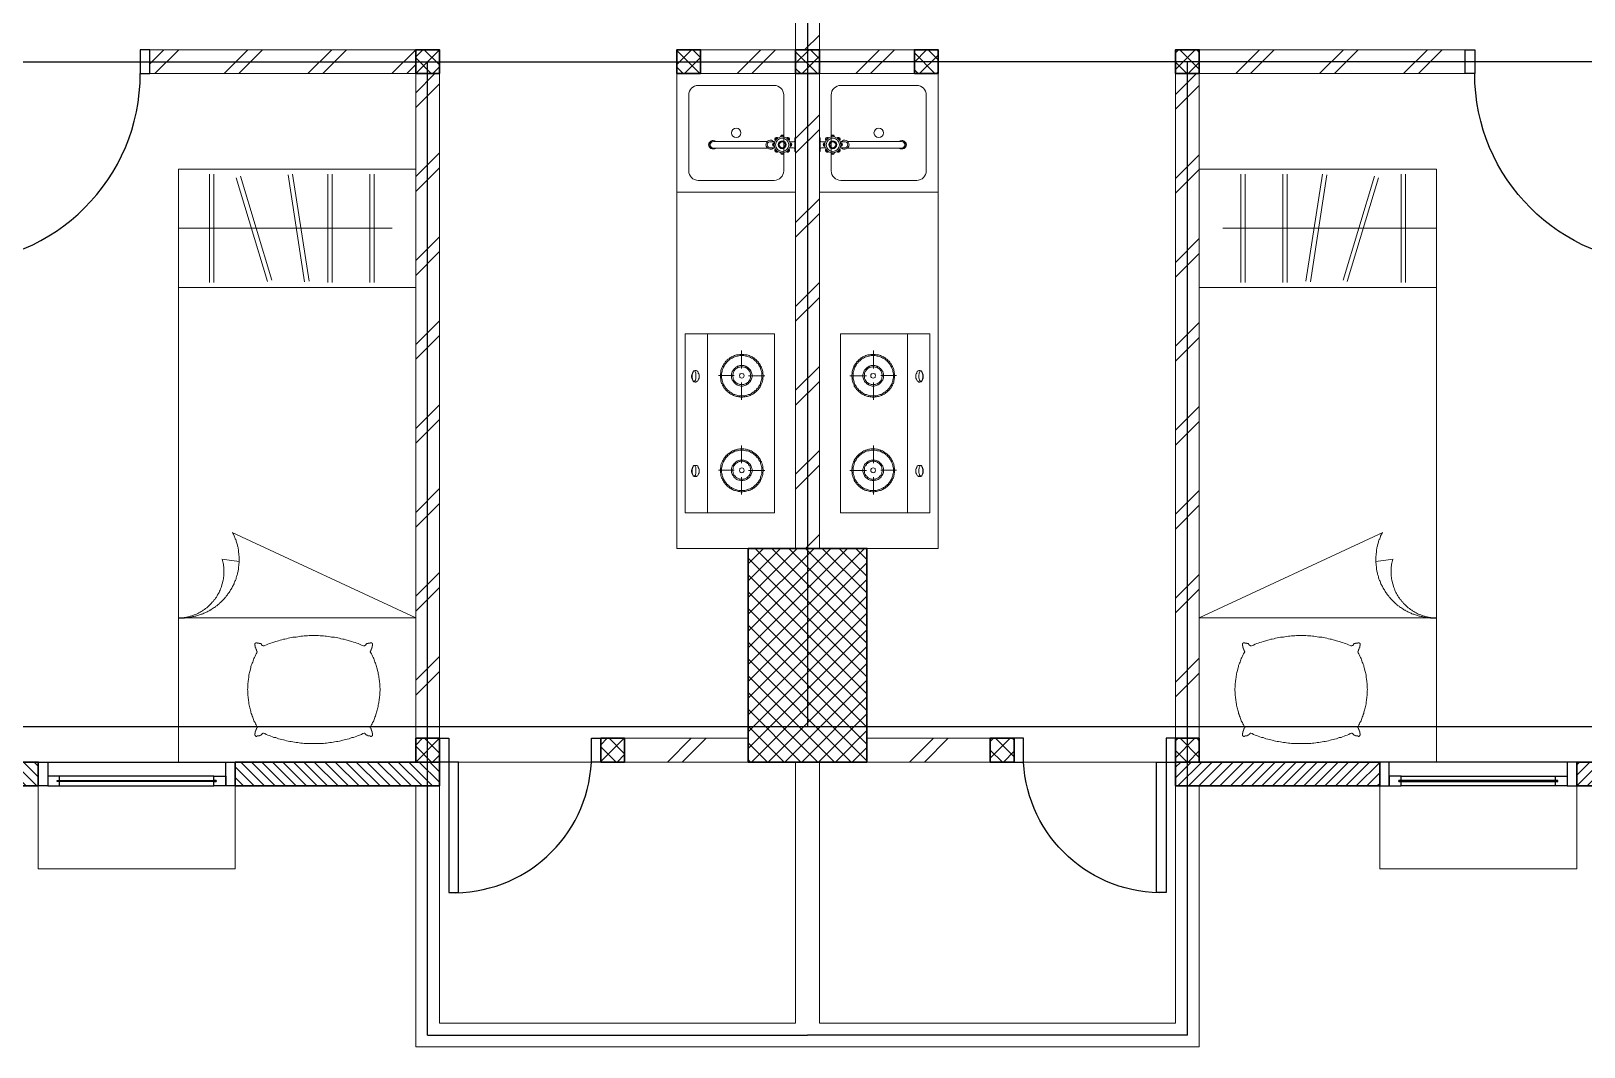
# Model space of a CAD drawing. Header units: millimetres. Extents: x -324 to 75, y -297 to 70.
# Drawn here: x -38.78 to -32.24, y 39.43 to 43.7 of the extents above; entities that cross this region are included whole.
import ezdxf

# ---------------------------------------------------------------- set-up
doc = ezdxf.new("R2010")
doc.units = ezdxf.units.MM
doc.layers.get('defpoints').update_dxf_attribs({"color": 1})
for name, color, linetype, lineweight in [('ars', 11, 'Continuous', 0), ('KOL', 1, 'Continuous', 30), ('KOLOM', 4, 'Continuous', 9), ('lan', 7, 'Continuous', 15), ('SANITAIR', 15, 'Continuous', 9), ('tem', 5, 'Continuous', 20)]:
    doc.layers.add(name, color=color, linetype=linetype, lineweight=lineweight)
doc.layers.add('as', color=1, linetype='Continuous', plot=False)
doc.layers.add('Kusen', color=30, linetype='Continuous')
pattern_1 = [(225, (-499.568732, 382.94913), (0.0220970869, -0.0220970869), [])]

# ---------------------------------------------------------------- blocks, each defined once
blk = doc.blocks.new('T. J2')
at = {"layer": 'Kusen'}
for p, q in [((-0.3692, 0.1), (0.2808, 0.1)), ((-0.4192, 0), (0.3308, 0)), ((0.2808, 0.06), (-0.3692, 0.06))]:
    blk.add_line(p, q, dxfattribs=at)
for points in [[(-0.4592, 0), (-0.4192, 0), (-0.4192, 0.1), (-0.4592, 0.1)], [(0.3308, 0), (0.3708, 0), (0.3708, 0.1), (0.3308, 0.1)]]:
    blk.add_lwpolyline(points, close=True, dxfattribs=at)
for points in [[(-0.3692, 0.0775), (-0.3692, 0.06), (-0.4192, 0.06), (-0.4192, 0.1), (-0.3692, 0.1), (-0.3692, 0.0825), (-0.3792, 0.0825), (-0.3792, 0.0775), (-0.3692, 0.0775)], [(0.2808, 0.0775), (0.2808, 0.06), (0.3308, 0.06), (0.3308, 0.1), (0.2808, 0.1), (0.2808, 0.0825), (0.2908, 0.0825), (0.2908, 0.0775), (0.2808, 0.0775)]]:
    blk.add_lwpolyline(points, dxfattribs=at)
at = {"layer": 'Kusen', "color": 141}
blk.add_lwpolyline([(-0.3792, 0.0775), (0.2908, 0.0775), (0.2908, 0.0825), (-0.3792, 0.0825)], close=True, dxfattribs=at)
blk = doc.blocks.new('K 10.10')
at = {"layer": 'ars'}
h = blk.add_hatch(dxfattribs=at)
h.set_pattern_fill('_USER', color=256, scale=0.05, angle=45, double=1, pattern_type=0)
h.set_pattern_definition([(45, (0, 0), (-0.035355339, 0.035355339), []), (135, (0, 0), (-0.035355339, -0.035355339), [])])
h.paths.add_polyline_path([(1560.5383, 1380.4069), (1560.6383, 1380.4069), (1560.6383, 1380.5069), (1560.5383, 1380.5069)])
at = {"layer": 'KOL'}
blk.add_lwpolyline([(1560.5383, 1380.4069), (1560.6383, 1380.4069), (1560.6383, 1380.5069), (1560.5383, 1380.5069)], close=True, dxfattribs=at)
blk = doc.blocks.new('P.60')
at = {"layer": 'Kusen'}
for points in [[(1472.8348, 997.5354), (1472.8748, 997.5354), (1472.8748, 997.4354), (1472.8348, 997.4354)], [(1473.4748, 997.5354), (1473.5148, 997.5354), (1473.5148, 997.4354), (1473.4748, 997.4354)], [(1472.8748, 996.8854), (1472.9148, 996.8854), (1472.9148, 997.4354), (1472.8748, 997.4354)]]:
    blk.add_lwpolyline(points, close=True, dxfattribs=at)
blk.add_arc((1472.8948, 997.4658), 0.5808, 268.02661, 356.99428, dxfattribs=at)
blk = doc.blocks.new('P.80')
at = {"layer": 'Kusen'}
for points in [[(-69.8094, -74.8368), (-69.7694, -74.8368), (-69.7694, -74.0368), (-69.8094, -74.0368)], [(-70.6094, -74.9368), (-70.5694, -74.9368), (-70.5694, -74.8368), (-70.6094, -74.8368)], [(-69.7694, -74.9368), (-69.7294, -74.9368), (-69.7294, -74.8368), (-69.7694, -74.8368)]]:
    blk.add_lwpolyline(points, close=True, dxfattribs=at)
blk.add_arc((-69.7694, -74.8368), 0.8, 90, 180, dxfattribs=at)
blk = doc.blocks.new('KRAN DPR ATAS')
for p, q in [((-0.0289, 0), (0.0289, 0)), ((-0.0289, 0), (-0.0289, -0.0021)), ((0.0289, 0), (0.0289, -0.0021)), ((-0.0275, -0.0035), (0.0275, -0.0035)), ((-0.0127, -0.0092), (-0.0127, -0.0252)), ((0.0127, -0.0092), (0.0127, -0.0252)), ((-0.014, -0.1188), (-0.014, -0.3457)), ((-0.0127, -0.0877), (-0.0127, -0.1101)), ((0.0127, -0.0877), (0.0127, -0.1101)), ((0.014, -0.1188), (0.014, -0.3457))]:
    blk.add_line(p, q)
for radius in [0.0338, 0.0279, 0.0166, 0.0138, 0.0123]:
    blk.add_circle((0, -0.0564), radius)
for centre, radius, start, end in [((-0.0338, -0.0564), 0.00706, 84.00203, 275.99797), ((-0.0315, -0.0564), 0.00706, 103.11888, 256.88112), ((-0.0239, -0.0326), 0.00706, 39.00203, 230.99797), ((-0.0222, -0.0342), 0.00706, 58.11888, 211.88112), ((-0.0275, -0.0021), 0.00141, 180, 270), ((-0.0183, -0.0092), 0.00564, 0, 90), ((-0.0009, -0.0214), 0.00884, 254.902, 254.902), ((0, -0.0227), 0.00706, 354.00203, 185.99797), ((0, -0.025), 0.00706, 13.11888, 166.88112), ((0.0183, -0.0092), 0.00564, 90, 180), ((0.0239, -0.0326), 0.00706, 309.00203, 140.99797), ((0.0222, -0.0342), 0.00706, 328.11888, 121.88112), ((0.0275, -0.0021), 0.00141, 270, 0), ((0.0338, -0.0564), 0.00706, 264.00203, 95.99797), ((0.0315, -0.0564), 0.00706, 283.11888, 76.88112), ((-0.0239, -0.0803), 0.00706, 129.00203, 320.99797), ((-0.0222, -0.0787), 0.00706, 148.11888, 301.88112), ((0, -0.1058), 0.0191, 134.71101, 45.28899), ((0, -0.1058), 0.0134, 198.67172, 270), ((0, -0.0902), 0.00706, 174.00203, 5.99797), ((0, -0.0879), 0.00706, 193.11888, 346.88112), ((0, -0.1058), 0.0134, 270, 341.32828), ((0.0239, -0.0803), 0.00706, 219.00203, 50.99797), ((0.0222, -0.0787), 0.00706, 238.11888, 31.88112), ((0, -0.3457), 0.0178, 141.82775, 38.17225), ((0, -0.3484), 0.0178, 175.66412, 4.33588), ((0, -0.3457), 0.014, 180, 0)]:
    blk.add_arc(centre, radius, start, end)
blk = doc.blocks.new('KOMPOR')
for points in [[(0, 0.3765), (0, -0.3765)], [(0.0944, 0.3765), (0, 0.3765)], [(0.3765, 0.3765), (0.0944, 0.3765)], [(0.0944, 0.3765), (0.0944, -0.3765)], [(0.3765, -0.3765), (0.3765, 0.3765)], [(0.2385, 0.2906), (0.2337, 0.2906), (0.23, 0.2906), (0.2252, 0.2893), (0.2203, 0.2893), (0.2167, 0.2881), (0.2119, 0.2869), (0.2082, 0.2857), (0.2034, 0.2833), (0.1998, 0.2821), (0.1961, 0.2797), (0.1925, 0.2772), (0.1889, 0.276), (0.1852, 0.2724), (0.1816, 0.27), (0.178, 0.2676), (0.1755, 0.2639), (0.1719, 0.2615), (0.1695, 0.2579), (0.1671, 0.2542), (0.1634, 0.2506), (0.1622, 0.247), (0.1598, 0.2433), (0.1574, 0.2397), (0.1562, 0.2361), (0.1538, 0.2312), (0.1525, 0.2276), (0.1513, 0.2228), (0.1501, 0.2191), (0.1501, 0.2143), (0.1489, 0.2094), (0.1489, 0.2058), (0.1489, 0.201), (0.1489, 0.1961), (0.1489, 0.1913), (0.1501, 0.1864), (0.1501, 0.1828), (0.1513, 0.178), (0.1525, 0.1743), (0.1538, 0.1695), (0.1562, 0.1659), (0.1574, 0.161), (0.1598, 0.1574), (0.1622, 0.1538), (0.1634, 0.1501), (0.1671, 0.1465), (0.1695, 0.1429), (0.1719, 0.1404), (0.1755, 0.1368), (0.178, 0.1344), (0.1816, 0.1308), (0.1852, 0.1283), (0.1889, 0.1259), (0.1925, 0.1235), (0.1961, 0.1211), (0.1998, 0.1199), (0.2034, 0.1174), (0.2082, 0.1162), (0.2119, 0.115), (0.2167, 0.1138), (0.2203, 0.1126), (0.2252, 0.1114), (0.23, 0.1114), (0.2337, 0.1102), (0.2385, 0.1102), (0.2433, 0.1102), (0.2482, 0.1114), (0.253, 0.1114), (0.2567, 0.1126), (0.2615, 0.1138), (0.2651, 0.115), (0.27, 0.1162), (0.2736, 0.1174), (0.2785, 0.1199), (0.2821, 0.1211), (0.2857, 0.1235), (0.2893, 0.1259), (0.293, 0.1283), (0.2966, 0.1308), (0.299, 0.1344), (0.3027, 0.1368), (0.3051, 0.1404), (0.3087, 0.1429), (0.3111, 0.1465), (0.3136, 0.1501), (0.316, 0.1538), (0.3184, 0.1574), (0.3196, 0.161), (0.322, 0.1659), (0.3232, 0.1695), (0.3245, 0.1743), (0.3257, 0.178), (0.3269, 0.1828), (0.3281, 0.1864), (0.3281, 0.1913), (0.3293, 0.1961), (0.3293, 0.201), (0.3293, 0.2058), (0.3281, 0.2094), (0.3281, 0.2143), (0.3269, 0.2191), (0.3257, 0.2228), (0.3245, 0.2276), (0.3232, 0.2312), (0.322, 0.2361), (0.3196, 0.2397), (0.3184, 0.2433), (0.316, 0.247), (0.3136, 0.2506), (0.3111, 0.2542), (0.3087, 0.2579), (0.3051, 0.2615), (0.3027, 0.2639), (0.299, 0.2676), (0.2966, 0.27), (0.293, 0.2724), (0.2893, 0.276), (0.2857, 0.2772), (0.2821, 0.2797), (0.2785, 0.2821), (0.2736, 0.2833), (0.27, 0.2857), (0.2651, 0.2869), (0.2615, 0.2881), (0.2567, 0.2893), (0.253, 0.2893), (0.2482, 0.2906), (0.2433, 0.2906), (0.2385, 0.2906)], [(0.2385, 0.2857), (0.2349, 0.2857), (0.23, 0.2857), (0.2264, 0.2845), (0.2215, 0.2833), (0.2179, 0.2833), (0.2131, 0.2821), (0.2094, 0.2809), (0.2058, 0.2785), (0.2022, 0.2772), (0.1985, 0.2748), (0.1949, 0.2736), (0.1913, 0.2712), (0.1877, 0.2688), (0.1852, 0.2663), (0.1816, 0.2639), (0.1792, 0.2603), (0.1755, 0.2579), (0.1731, 0.2542), (0.1707, 0.2518), (0.1683, 0.2482), (0.1659, 0.2446), (0.1646, 0.2409), (0.1622, 0.2373), (0.161, 0.2337), (0.1586, 0.23), (0.1574, 0.2264), (0.1562, 0.2215), (0.1562, 0.2179), (0.155, 0.2131), (0.1538, 0.2094), (0.1538, 0.2046), (0.1538, 0.201), (0.1538, 0.1961), (0.1538, 0.1925), (0.155, 0.1877), (0.1562, 0.184), (0.1562, 0.1792), (0.1574, 0.1755), (0.1586, 0.1719), (0.161, 0.1671), (0.1622, 0.1634), (0.1646, 0.1598), (0.1659, 0.1562), (0.1683, 0.1525), (0.1707, 0.1501), (0.1731, 0.1465), (0.1755, 0.1441), (0.1792, 0.1404), (0.1816, 0.138), (0.1852, 0.1356), (0.1877, 0.132), (0.1913, 0.1308), (0.1949, 0.1283), (0.1985, 0.1259), (0.2022, 0.1235), (0.2058, 0.1223), (0.2094, 0.1211), (0.2131, 0.1199), (0.2179, 0.1186), (0.2215, 0.1174), (0.2264, 0.1162), (0.23, 0.1162), (0.2349, 0.1162), (0.2385, 0.1162), (0.2433, 0.1162), (0.247, 0.1162), (0.2518, 0.1162), (0.2554, 0.1174), (0.2603, 0.1186), (0.2639, 0.1199), (0.2676, 0.1211), (0.2724, 0.1223), (0.276, 0.1235), (0.2797, 0.1259), (0.2833, 0.1283), (0.2869, 0.1308), (0.2893, 0.132), (0.293, 0.1356), (0.2954, 0.138), (0.299, 0.1404), (0.3015, 0.1441), (0.3039, 0.1465), (0.3075, 0.1501), (0.3087, 0.1525), (0.3111, 0.1562), (0.3136, 0.1598), (0.316, 0.1634), (0.3172, 0.1671), (0.3184, 0.1719), (0.3196, 0.1755), (0.3208, 0.1792), (0.322, 0.184), (0.3232, 0.1877), (0.3232, 0.1925), (0.3232, 0.1961), (0.3232, 0.201), (0.3232, 0.2046), (0.3232, 0.2094), (0.3232, 0.2131), (0.322, 0.2179), (0.3208, 0.2215), (0.3196, 0.2264), (0.3184, 0.23), (0.3172, 0.2337), (0.316, 0.2373), (0.3136, 0.2409), (0.3111, 0.2446), (0.3087, 0.2482), (0.3075, 0.2518), (0.3039, 0.2542), (0.3015, 0.2579), (0.299, 0.2603), (0.2954, 0.2639), (0.293, 0.2663), (0.2893, 0.2688), (0.2869, 0.2712), (0.2833, 0.2736), (0.2797, 0.2748), (0.276, 0.2772), (0.2724, 0.2785), (0.2676, 0.2809), (0.2639, 0.2821), (0.2603, 0.2833), (0.2554, 0.2833), (0.2518, 0.2845), (0.247, 0.2857), (0.2433, 0.2857), (0.2385, 0.2857)], [(0.2373, 0.3063), (0.2373, 0.2312)], [(0.0436, 0.2228), (0.0472, 0.2228), (0.0496, 0.2215), (0.0533, 0.2191), (0.0545, 0.2155), (0.0557, 0.2119), (0.0581, 0.2094), (0.0593, 0.2046), (0.0593, 0.1998), (0.0593, 0.1949), (0.0593, 0.1901), (0.0569, 0.1864), (0.0557, 0.1828), (0.0533, 0.1792), (0.0508, 0.178), (0.0484, 0.1755), (0.046, 0.1743), (0.0424, 0.1743), (0.04, 0.1755), (0.0375, 0.178), (0.0339, 0.1792), (0.0327, 0.1828), (0.0315, 0.1864), (0.0291, 0.1901), (0.0278, 0.1949), (0.0278, 0.1998), (0.0291, 0.2046), (0.0303, 0.2094), (0.0315, 0.2119), (0.0339, 0.2155), (0.0351, 0.2191), (0.0375, 0.2215), (0.0412, 0.2228), (0.0436, 0.2228)], [(0.0375, 0.2215), (0.04, 0.2215), (0.04, 0.2203), (0.0424, 0.2179), (0.0436, 0.2155), (0.0448, 0.2119), (0.0448, 0.2082), (0.046, 0.2034), (0.046, 0.1998), (0.046, 0.1961), (0.046, 0.1913), (0.0448, 0.1877), (0.0436, 0.184), (0.0436, 0.1816), (0.0412, 0.178), (0.04, 0.1768), (0.0387, 0.1755), (0.0375, 0.1755), (0.0351, 0.1768), (0.0339, 0.178), (0.0327, 0.1816), (0.0315, 0.184), (0.0315, 0.1877), (0.0303, 0.1913), (0.0303, 0.1961), (0.0303, 0.1998), (0.0303, 0.2034), (0.0315, 0.2082), (0.0315, 0.2119), (0.0327, 0.2155), (0.0339, 0.2179), (0.0351, 0.2203), (0.0363, 0.2215), (0.0375, 0.2215)], [(0.1404, 0.201), (0.207, 0.201)], [(0.2385, 0.2433), (0.2349, 0.2433), (0.23, 0.2433), (0.2264, 0.2421), (0.2215, 0.2409), (0.2179, 0.2385), (0.2143, 0.2361), (0.2119, 0.2337), (0.2082, 0.2312), (0.2058, 0.2276), (0.2034, 0.2252), (0.201, 0.2215), (0.1985, 0.2179), (0.1973, 0.2131), (0.1961, 0.2094), (0.1961, 0.2046), (0.1961, 0.201), (0.1961, 0.1961), (0.1961, 0.1925), (0.1973, 0.1877), (0.1985, 0.184), (0.201, 0.1804), (0.2034, 0.1768), (0.2058, 0.1731), (0.2082, 0.1707), (0.2119, 0.1671), (0.2143, 0.1646), (0.2179, 0.1622), (0.2215, 0.161), (0.2264, 0.1598), (0.23, 0.1586), (0.2349, 0.1574), (0.2385, 0.1574), (0.2433, 0.1574), (0.247, 0.1586), (0.2518, 0.1598), (0.2554, 0.161), (0.2591, 0.1622), (0.2627, 0.1646), (0.2663, 0.1671), (0.2688, 0.1707), (0.2724, 0.1731), (0.2748, 0.1768), (0.2772, 0.1804), (0.2785, 0.184), (0.2797, 0.1877), (0.2809, 0.1925), (0.2821, 0.1961), (0.2821, 0.201), (0.2821, 0.2046), (0.2809, 0.2094), (0.2797, 0.2131), (0.2785, 0.2179), (0.2772, 0.2215), (0.2748, 0.2252), (0.2724, 0.2276), (0.2688, 0.2312), (0.2663, 0.2337), (0.2627, 0.2361), (0.2591, 0.2385), (0.2554, 0.2409), (0.2518, 0.2421), (0.247, 0.2433), (0.2433, 0.2433), (0.2385, 0.2433)], [(0.2385, 0.2385), (0.2349, 0.2385), (0.2312, 0.2373), (0.2276, 0.2373), (0.224, 0.2361), (0.2203, 0.2337), (0.2179, 0.2324), (0.2143, 0.23), (0.2119, 0.2276), (0.2094, 0.2252), (0.207, 0.2215), (0.2058, 0.2191), (0.2034, 0.2155), (0.2022, 0.2119), (0.2022, 0.2082), (0.201, 0.2046), (0.201, 0.201), (0.201, 0.1973), (0.2022, 0.1925), (0.2022, 0.1889), (0.2034, 0.1864), (0.2058, 0.1828), (0.207, 0.1792), (0.2094, 0.1768), (0.2119, 0.1743), (0.2143, 0.1719), (0.2179, 0.1695), (0.2203, 0.1671), (0.224, 0.1659), (0.2276, 0.1646), (0.2312, 0.1634), (0.2349, 0.1634), (0.2385, 0.1622), (0.2421, 0.1634), (0.247, 0.1634), (0.2506, 0.1646), (0.253, 0.1659), (0.2567, 0.1671), (0.2603, 0.1695), (0.2627, 0.1719), (0.2651, 0.1743), (0.2676, 0.1768), (0.27, 0.1792), (0.2724, 0.1828), (0.2736, 0.1864), (0.2748, 0.1889), (0.276, 0.1925), (0.276, 0.1973), (0.2772, 0.201), (0.276, 0.2046), (0.276, 0.2082), (0.2748, 0.2119), (0.2736, 0.2155), (0.2724, 0.2191), (0.27, 0.2215), (0.2676, 0.2252), (0.2651, 0.2276), (0.2627, 0.23), (0.2603, 0.2324), (0.2567, 0.2337), (0.253, 0.2361), (0.2506, 0.2373), (0.247, 0.2373), (0.2421, 0.2385), (0.2385, 0.2385)], [(0.2385, 0.2107), (0.2349, 0.2094), (0.2312, 0.2082), (0.23, 0.2046), (0.2288, 0.201), (0.23, 0.1961), (0.2312, 0.1937), (0.2349, 0.1913), (0.2385, 0.1901), (0.2433, 0.1913), (0.2458, 0.1937), (0.2482, 0.1961), (0.2494, 0.201), (0.2482, 0.2046), (0.2458, 0.2082), (0.2433, 0.2094), (0.2385, 0.2107)], [(0.3366, 0.1998), (0.2676, 0.1998)], [(0.2373, 0.0993), (0.2373, 0.1719)], [(0.2385, -0.1077), (0.2337, -0.1077), (0.23, -0.1077), (0.2252, -0.109), (0.2203, -0.109), (0.2167, -0.1102), (0.2119, -0.1114), (0.2082, -0.1126), (0.2034, -0.115), (0.1998, -0.1162), (0.1961, -0.1186), (0.1925, -0.1211), (0.1889, -0.1235), (0.1852, -0.1259), (0.1816, -0.1283), (0.178, -0.1308), (0.1755, -0.1344), (0.1719, -0.1368), (0.1695, -0.1404), (0.1671, -0.1441), (0.1634, -0.1477), (0.1622, -0.1513), (0.1598, -0.155), (0.1574, -0.1586), (0.1562, -0.1622), (0.1538, -0.1671), (0.1525, -0.1707), (0.1513, -0.1755), (0.1501, -0.1792), (0.1501, -0.184), (0.1489, -0.1889), (0.1489, -0.1925), (0.1489, -0.1973), (0.1489, -0.2022), (0.1489, -0.207), (0.1501, -0.2119), (0.1501, -0.2155), (0.1513, -0.2203), (0.1525, -0.224), (0.1538, -0.2288), (0.1562, -0.2324), (0.1574, -0.2373), (0.1598, -0.2409), (0.1622, -0.2446), (0.1634, -0.2482), (0.1671, -0.2518), (0.1695, -0.2554), (0.1719, -0.2579), (0.1755, -0.2615), (0.178, -0.2639), (0.1816, -0.2676), (0.1852, -0.27), (0.1889, -0.2724), (0.1925, -0.2748), (0.1961, -0.2772), (0.1998, -0.2785), (0.2034, -0.2809), (0.2082, -0.2821), (0.2119, -0.2833), (0.2167, -0.2845), (0.2203, -0.2857), (0.2252, -0.2869), (0.23, -0.2869), (0.2337, -0.2881), (0.2385, -0.2881), (0.2433, -0.2881), (0.2482, -0.2869), (0.253, -0.2869), (0.2567, -0.2857), (0.2615, -0.2845), (0.2651, -0.2833), (0.27, -0.2821), (0.2736, -0.2809), (0.2785, -0.2785), (0.2821, -0.2772), (0.2857, -0.2748), (0.2893, -0.2724), (0.293, -0.27), (0.2966, -0.2676), (0.299, -0.2639), (0.3027, -0.2615), (0.3051, -0.2579), (0.3087, -0.2554), (0.3111, -0.2518), (0.3136, -0.2482), (0.316, -0.2446), (0.3184, -0.2409), (0.3196, -0.2373), (0.322, -0.2324), (0.3232, -0.2288), (0.3245, -0.224), (0.3257, -0.2203), (0.3269, -0.2155), (0.3281, -0.2119), (0.3281, -0.207), (0.3293, -0.2022), (0.3293, -0.1973), (0.3293, -0.1925), (0.3281, -0.1889), (0.3281, -0.184), (0.3269, -0.1792), (0.3257, -0.1755), (0.3245, -0.1707), (0.3232, -0.1671), (0.322, -0.1622), (0.3196, -0.1586), (0.3184, -0.155), (0.316, -0.1513), (0.3136, -0.1477), (0.3111, -0.1441), (0.3087, -0.1404), (0.3051, -0.1368), (0.3027, -0.1344), (0.299, -0.1308), (0.2966, -0.1283), (0.293, -0.1259), (0.2893, -0.1235), (0.2857, -0.1211), (0.2821, -0.1186), (0.2785, -0.1162), (0.2736, -0.115), (0.27, -0.1126), (0.2651, -0.1114), (0.2615, -0.1102), (0.2567, -0.109), (0.253, -0.109), (0.2482, -0.1077), (0.2433, -0.1077), (0.2385, -0.1077)], [(0.2385, -0.1126), (0.2349, -0.1126), (0.23, -0.1126), (0.2264, -0.1138), (0.2215, -0.115), (0.2179, -0.115), (0.2131, -0.1162), (0.2094, -0.1174), (0.2058, -0.1199), (0.2022, -0.1211), (0.1985, -0.1235), (0.1949, -0.1247), (0.1913, -0.1271), (0.1877, -0.1295), (0.1852, -0.132), (0.1816, -0.1344), (0.1792, -0.138), (0.1755, -0.1404), (0.1731, -0.1441), (0.1707, -0.1465), (0.1683, -0.1501), (0.1659, -0.1538), (0.1646, -0.1574), (0.1622, -0.161), (0.161, -0.1646), (0.1586, -0.1683), (0.1574, -0.1719), (0.1562, -0.1768), (0.1562, -0.1804), (0.155, -0.1852), (0.1538, -0.1889), (0.1538, -0.1937), (0.1538, -0.1973), (0.1538, -0.2022), (0.1538, -0.2058), (0.155, -0.2107), (0.1562, -0.2143), (0.1562, -0.2191), (0.1574, -0.2228), (0.1586, -0.2264), (0.161, -0.2312), (0.1622, -0.2349), (0.1646, -0.2385), (0.1659, -0.2421), (0.1683, -0.2458), (0.1707, -0.2482), (0.1731, -0.2518), (0.1755, -0.2554), (0.1792, -0.2579), (0.1816, -0.2603), (0.1852, -0.2627), (0.1877, -0.2663), (0.1913, -0.2688), (0.1949, -0.27), (0.1985, -0.2724), (0.2022, -0.2748), (0.2058, -0.276), (0.2094, -0.2772), (0.2131, -0.2785), (0.2179, -0.2797), (0.2215, -0.2809), (0.2264, -0.2821), (0.23, -0.2821), (0.2349, -0.2821), (0.2385, -0.2833), (0.2433, -0.2821), (0.247, -0.2821), (0.2518, -0.2821), (0.2554, -0.2809), (0.2603, -0.2797), (0.2639, -0.2785), (0.2676, -0.2772), (0.2724, -0.276), (0.276, -0.2748), (0.2797, -0.2724), (0.2833, -0.27), (0.2869, -0.2688), (0.2893, -0.2663), (0.293, -0.2627), (0.2954, -0.2603), (0.299, -0.2579), (0.3015, -0.2554), (0.3039, -0.2518), (0.3075, -0.2482), (0.3087, -0.2458), (0.3111, -0.2421), (0.3136, -0.2385), (0.316, -0.2349), (0.3172, -0.2312), (0.3184, -0.2264), (0.3196, -0.2228), (0.3208, -0.2191), (0.322, -0.2143), (0.3232, -0.2107), (0.3232, -0.2058), (0.3232, -0.2022), (0.3232, -0.1973), (0.3232, -0.1937), (0.3232, -0.1889), (0.3232, -0.1852), (0.322, -0.1804), (0.3208, -0.1768), (0.3196, -0.1719), (0.3184, -0.1683), (0.3172, -0.1646), (0.316, -0.161), (0.3136, -0.1574), (0.3111, -0.1538), (0.3087, -0.1501), (0.3075, -0.1465), (0.3039, -0.1441), (0.3015, -0.1404), (0.299, -0.138), (0.2954, -0.1344), (0.293, -0.132), (0.2893, -0.1295), (0.2869, -0.1271), (0.2833, -0.1247), (0.2797, -0.1235), (0.276, -0.1211), (0.2724, -0.1199), (0.2676, -0.1174), (0.2639, -0.1162), (0.2603, -0.115), (0.2554, -0.115), (0.2518, -0.1138), (0.247, -0.1126), (0.2433, -0.1126), (0.2385, -0.1126)], [(0.2373, -0.0932), (0.2373, -0.1671)], [(0.0436, -0.1768), (0.0472, -0.1768), (0.0496, -0.178), (0.0533, -0.1804), (0.0545, -0.1828), (0.0557, -0.1864), (0.0581, -0.1901), (0.0593, -0.1949), (0.0593, -0.1985), (0.0593, -0.2034), (0.0593, -0.2082), (0.0569, -0.2119), (0.0557, -0.2167), (0.0533, -0.2191), (0.0508, -0.2215), (0.0484, -0.224), (0.046, -0.224), (0.0424, -0.224), (0.04, -0.224), (0.0375, -0.2215), (0.0339, -0.2191), (0.0327, -0.2167), (0.0315, -0.2119), (0.0291, -0.2082), (0.0278, -0.2034), (0.0278, -0.1985), (0.0291, -0.1949), (0.0303, -0.1901), (0.0315, -0.1864), (0.0339, -0.1828), (0.0351, -0.1804), (0.0375, -0.178), (0.0412, -0.1768), (0.0436, -0.1768)], [(0.0375, -0.1768), (0.04, -0.178), (0.04, -0.1792), (0.0424, -0.1804), (0.0436, -0.1828), (0.0448, -0.1864), (0.0448, -0.1901), (0.046, -0.1949), (0.046, -0.1985), (0.046, -0.2034), (0.046, -0.2082), (0.0448, -0.2107), (0.0436, -0.2155), (0.0436, -0.2179), (0.0412, -0.2203), (0.04, -0.2228), (0.0387, -0.2228), (0.0375, -0.2228), (0.0351, -0.2228), (0.0339, -0.2203), (0.0327, -0.2179), (0.0315, -0.2155), (0.0315, -0.2107), (0.0303, -0.2082), (0.0303, -0.2034), (0.0303, -0.1985), (0.0303, -0.1949), (0.0315, -0.1901), (0.0315, -0.1864), (0.0327, -0.1828), (0.0339, -0.1804), (0.0351, -0.1792), (0.0363, -0.178), (0.0375, -0.1768)], [(0.2385, -0.155), (0.2349, -0.155), (0.23, -0.155), (0.2264, -0.1562), (0.2215, -0.1574), (0.2179, -0.1598), (0.2143, -0.1622), (0.2119, -0.1646), (0.2082, -0.1671), (0.2058, -0.1707), (0.2034, -0.1731), (0.201, -0.1768), (0.1985, -0.1804), (0.1973, -0.1852), (0.1961, -0.1889), (0.1961, -0.1937), (0.1961, -0.1973), (0.1961, -0.2022), (0.1961, -0.207), (0.1973, -0.2107), (0.1985, -0.2143), (0.201, -0.2179), (0.2034, -0.2215), (0.2058, -0.2252), (0.2082, -0.2288), (0.2119, -0.2312), (0.2143, -0.2337), (0.2179, -0.2361), (0.2215, -0.2373), (0.2264, -0.2385), (0.23, -0.2397), (0.2349, -0.2409), (0.2385, -0.2409), (0.2433, -0.2409), (0.247, -0.2397), (0.2518, -0.2385), (0.2554, -0.2373), (0.2591, -0.2361), (0.2627, -0.2337), (0.2663, -0.2312), (0.2688, -0.2288), (0.2724, -0.2252), (0.2748, -0.2215), (0.2772, -0.2179), (0.2785, -0.2143), (0.2797, -0.2107), (0.2809, -0.207), (0.2821, -0.2022), (0.2821, -0.1973), (0.2821, -0.1937), (0.2809, -0.1889), (0.2797, -0.1852), (0.2785, -0.1804), (0.2772, -0.1768), (0.2748, -0.1731), (0.2724, -0.1707), (0.2688, -0.1671), (0.2663, -0.1646), (0.2627, -0.1622), (0.2591, -0.1598), (0.2554, -0.1574), (0.2518, -0.1562), (0.247, -0.155), (0.2433, -0.155), (0.2385, -0.155)], [(0.2385, -0.1598), (0.2349, -0.1598), (0.2312, -0.161), (0.2276, -0.161), (0.224, -0.1622), (0.2203, -0.1646), (0.2179, -0.1659), (0.2143, -0.1683), (0.2119, -0.1707), (0.2094, -0.1731), (0.207, -0.1768), (0.2058, -0.1792), (0.2034, -0.1828), (0.2022, -0.1864), (0.2022, -0.1901), (0.201, -0.1937), (0.201, -0.1973), (0.201, -0.2022), (0.2022, -0.2058), (0.2022, -0.2094), (0.2034, -0.2131), (0.2058, -0.2155), (0.207, -0.2191), (0.2094, -0.2215), (0.2119, -0.224), (0.2143, -0.2264), (0.2179, -0.2288), (0.2203, -0.2312), (0.224, -0.2324), (0.2276, -0.2337), (0.2312, -0.2349), (0.2349, -0.2349), (0.2385, -0.2361), (0.2421, -0.2349), (0.247, -0.2349), (0.2506, -0.2337), (0.253, -0.2324), (0.2567, -0.2312), (0.2603, -0.2288), (0.2627, -0.2264), (0.2651, -0.224), (0.2676, -0.2215), (0.27, -0.2191), (0.2724, -0.2155), (0.2736, -0.2131), (0.2748, -0.2094), (0.276, -0.2058), (0.276, -0.2022), (0.2772, -0.1973), (0.276, -0.1937), (0.276, -0.1901), (0.2748, -0.1864), (0.2736, -0.1828), (0.2724, -0.1792), (0.27, -0.1768), (0.2676, -0.1731), (0.2651, -0.1707), (0.2627, -0.1683), (0.2603, -0.1659), (0.2567, -0.1646), (0.253, -0.1622), (0.2506, -0.161), (0.247, -0.161), (0.2421, -0.1598), (0.2385, -0.1598)], [(0.2385, -0.1877), (0.2349, -0.1889), (0.2312, -0.1901), (0.23, -0.1937), (0.2288, -0.1973), (0.23, -0.2022), (0.2312, -0.2046), (0.2349, -0.207), (0.2385, -0.2082), (0.2433, -0.207), (0.2458, -0.2046), (0.2482, -0.2022), (0.2494, -0.1973), (0.2482, -0.1937), (0.2458, -0.1901), (0.2433, -0.1889), (0.2385, -0.1877)], [(0.1404, -0.1973), (0.207, -0.1973)], [(0.2373, -0.299), (0.2373, -0.2264)], [(0.3366, -0.1985), (0.2676, -0.1985)], [(0.0944, -0.3765), (0, -0.3765)], [(0.0944, -0.3765), (0.3765, -0.3765)]]:
    blk.add_lwpolyline(points)
blk = doc.blocks.new('BED2')
blk.add_lwpolyline([(-0.4994, 1.9988), (0.4994, 1.9988), (0.4994, 0), (-0.4994, 0)], close=True)
for points in [[(0.4994, 1.9988), (0.4994, 0)], [(0.2827, 1.8765), (0.2766, 1.8789), (0.2706, 1.8826), (0.2633, 1.885), (0.2573, 1.8874), (0.2512, 1.8898), (0.2439, 1.8923), (0.2379, 1.8947), (0.2306, 1.8959), (0.2246, 1.8983), (0.2185, 1.9007), (0.2113, 1.9019), (0.2052, 1.9044), (0.1979, 1.9056), (0.1919, 1.9068), (0.1846, 1.9092), (0.1786, 1.9104), (0.1713, 1.9116), (0.1653, 1.9128), (0.158, 1.914), (0.1519, 1.9153), (0.1447, 1.9165), (0.1374, 1.9165), (0.1314, 1.9177), (0.1241, 1.9189), (0.118, 1.9189), (0.1108, 1.9201), (0.1047, 1.9201), (0.0975, 1.9201), (0.0902, 1.9213), (0.0841, 1.9213), (0.0769, 1.9213), (0.0708, 1.9213), (0.0636, 1.9213), (0.0563, 1.9213), (0.0502, 1.9213), (0.043, 1.9201), (0.0369, 1.9201), (0.0297, 1.9201), (0.0224, 1.9189), (0.0163, 1.9189), (0.0091, 1.9177), (0.003, 1.9165), (-0.0042, 1.9165), (-0.0115, 1.9153), (-0.0176, 1.914), (-0.0248, 1.9128), (-0.0309, 1.9116), (-0.0381, 1.9104), (-0.0442, 1.9092), (-0.0515, 1.9068), (-0.0575, 1.9056), (-0.0648, 1.9044), (-0.0708, 1.9019), (-0.0781, 1.9007), (-0.0841, 1.8983), (-0.0902, 1.8959), (-0.0975, 1.8947), (-0.1035, 1.8923), (-0.1108, 1.8898), (-0.1168, 1.8874), (-0.1229, 1.885), (-0.1301, 1.8826), (-0.1362, 1.8789), (-0.1423, 1.8765)], [(-0.1677, 1.8523), (-0.1701, 1.8475), (-0.1725, 1.8426), (-0.1749, 1.8378), (-0.1774, 1.8329), (-0.1798, 1.8293), (-0.1822, 1.8245), (-0.1834, 1.8196), (-0.1858, 1.8148), (-0.187, 1.8099), (-0.1895, 1.8051), (-0.1907, 1.799), (-0.1931, 1.7942), (-0.1943, 1.7893), (-0.1955, 1.7845), (-0.1967, 1.7797), (-0.1979, 1.7748), (-0.1992, 1.77), (-0.2004, 1.7651), (-0.2016, 1.7591), (-0.2028, 1.7542), (-0.204, 1.7494), (-0.204, 1.7446), (-0.2052, 1.7397), (-0.2052, 1.7349), (-0.2064, 1.7288), (-0.2064, 1.724), (-0.2076, 1.7191), (-0.2076, 1.7143), (-0.2076, 1.7082), (-0.2076, 1.7034), (-0.2076, 1.6985), (-0.2088, 1.6937), (-0.2076, 1.6877), (-0.2076, 1.6828), (-0.2076, 1.678), (-0.2076, 1.6731), (-0.2076, 1.6683), (-0.2064, 1.6622), (-0.2064, 1.6574), (-0.2052, 1.6525), (-0.2052, 1.6477), (-0.204, 1.6429), (-0.204, 1.6368), (-0.2028, 1.632), (-0.2016, 1.6271), (-0.2004, 1.6223), (-0.1992, 1.6174), (-0.1979, 1.6126), (-0.1967, 1.6065), (-0.1955, 1.6017), (-0.1943, 1.5969), (-0.1931, 1.592), (-0.1907, 1.5872), (-0.1895, 1.5823), (-0.187, 1.5775), (-0.1858, 1.5726), (-0.1834, 1.5678), (-0.1822, 1.563), (-0.1798, 1.5581), (-0.1774, 1.5533), (-0.1749, 1.5484), (-0.1725, 1.5436), (-0.1701, 1.5387), (-0.1677, 1.5339)], [(-0.1435, 1.8765), (-0.1435, 1.8765), (-0.1435, 1.8765), (-0.1447, 1.8765), (-0.1447, 1.8777), (-0.1447, 1.8789), (-0.1471, 1.8789), (-0.1471, 1.8814), (-0.1495, 1.8814), (-0.1495, 1.8826), (-0.1495, 1.8826), (-0.1495, 1.8838), (-0.1519, 1.8838), (-0.1519, 1.8862), (-0.1556, 1.8862), (-0.1556, 1.8874), (-0.158, 1.8874), (-0.158, 1.8886), (-0.1592, 1.8886), (-0.1592, 1.8886), (-0.1689, 1.8886), (-0.1689, 1.8898), (-0.1701, 1.8898), (-0.1701, 1.891), (-0.1737, 1.891), (-0.1737, 1.8898), (-0.1737, 1.8898), (-0.1737, 1.8886), (-0.1774, 1.8886), (-0.1774, 1.8886), (-0.1774, 1.8886), (-0.1774, 1.8862), (-0.1786, 1.8862), (-0.1786, 1.8789), (-0.1774, 1.8789), (-0.1774, 1.8765), (-0.1774, 1.8765), (-0.1774, 1.8729), (-0.1762, 1.8729), (-0.1762, 1.8705), (-0.1749, 1.8705), (-0.1749, 1.868), (-0.1737, 1.868), (-0.1737, 1.8668), (-0.1737, 1.8668), (-0.1737, 1.8632), (-0.1725, 1.8632), (-0.1725, 1.8608), (-0.1713, 1.8608), (-0.1713, 1.8571), (-0.1713, 1.8571), (-0.1713, 1.8559), (-0.1701, 1.8559), (-0.1701, 1.8547), (-0.1689, 1.8547), (-0.1689, 1.8523), (-0.1677, 1.8523)], [(0.3081, 1.8523), (0.3081, 1.8523), (0.3081, 1.8547), (0.3093, 1.8547), (0.3093, 1.8559), (0.3105, 1.8559), (0.3105, 1.8571), (0.3117, 1.8571), (0.3117, 1.8608), (0.3117, 1.8608), (0.3117, 1.8632), (0.313, 1.8632), (0.313, 1.8668), (0.3142, 1.8668), (0.3142, 1.868), (0.3142, 1.868), (0.3142, 1.8705), (0.3154, 1.8705), (0.3154, 1.8729), (0.3166, 1.8729), (0.3166, 1.8765), (0.3178, 1.8765), (0.3178, 1.8789), (0.3178, 1.8789), (0.3178, 1.8862), (0.3178, 1.8862), (0.3178, 1.8886), (0.3166, 1.8886), (0.3166, 1.8886), (0.3142, 1.8886), (0.3142, 1.8898), (0.313, 1.8898), (0.313, 1.891), (0.3093, 1.891), (0.3093, 1.8898), (0.3081, 1.8898), (0.3081, 1.8886), (0.2996, 1.8886), (0.2996, 1.8886), (0.2972, 1.8886), (0.2972, 1.8874), (0.296, 1.8874), (0.296, 1.8862), (0.2924, 1.8862), (0.2924, 1.8838), (0.29, 1.8838), (0.29, 1.8826), (0.2887, 1.8826), (0.2887, 1.8814), (0.2863, 1.8814), (0.2863, 1.8789), (0.2851, 1.8789), (0.2851, 1.8777), (0.2839, 1.8777), (0.2839, 1.8765), (0.2839, 1.8765), (0.2839, 1.8765), (0.2827, 1.8765)], [(0.3081, 1.5339), (0.3105, 1.5387), (0.313, 1.5436), (0.3154, 1.5484), (0.3178, 1.5533), (0.3202, 1.5581), (0.3226, 1.563), (0.3238, 1.5678), (0.3263, 1.5726), (0.3275, 1.5775), (0.3299, 1.5823), (0.3311, 1.5872), (0.3335, 1.592), (0.3347, 1.5969), (0.336, 1.6017), (0.3372, 1.6065), (0.3384, 1.6126), (0.3396, 1.6174), (0.3408, 1.6223), (0.342, 1.6271), (0.3432, 1.632), (0.3444, 1.6368), (0.3444, 1.6429), (0.3456, 1.6477), (0.3456, 1.6525), (0.3469, 1.6574), (0.3469, 1.6622), (0.3481, 1.6683), (0.3481, 1.6731), (0.3481, 1.678), (0.3481, 1.6828), (0.3493, 1.6889), (0.3493, 1.6937), (0.3493, 1.6985), (0.3481, 1.7034), (0.3481, 1.7082), (0.3481, 1.7143), (0.3481, 1.7191), (0.3469, 1.724), (0.3469, 1.7288), (0.3456, 1.7349), (0.3456, 1.7397), (0.3444, 1.7446), (0.3444, 1.7494), (0.3432, 1.7542), (0.342, 1.7591), (0.3408, 1.7651), (0.3396, 1.77), (0.3384, 1.7748), (0.3372, 1.7797), (0.336, 1.7845), (0.3347, 1.7893), (0.3335, 1.7942), (0.3311, 1.799), (0.3299, 1.8051), (0.3275, 1.8099), (0.3263, 1.8148), (0.3238, 1.8196), (0.3226, 1.8245), (0.3202, 1.8293), (0.3178, 1.8329), (0.3154, 1.8378), (0.313, 1.8426), (0.3105, 1.8475), (0.3081, 1.8523)], [(-0.1677, 1.5339), (-0.1689, 1.5339), (-0.1689, 1.5327), (-0.1701, 1.5327), (-0.1701, 1.5303), (-0.1713, 1.5303), (-0.1713, 1.5278), (-0.1713, 1.5278), (-0.1713, 1.5254), (-0.1725, 1.5254), (-0.1725, 1.523), (-0.1737, 1.523), (-0.1737, 1.5206), (-0.1737, 1.5206), (-0.1737, 1.5182), (-0.1749, 1.5182), (-0.1749, 1.5169), (-0.1762, 1.5169), (-0.1762, 1.5145), (-0.1774, 1.5145), (-0.1774, 1.5097), (-0.1774, 1.5097), (-0.1774, 1.5073), (-0.1786, 1.5073), (-0.1786, 1.5), (-0.1774, 1.5), (-0.1774, 1.4988), (-0.1774, 1.4988), (-0.1774, 1.4976), (-0.1737, 1.4976), (-0.1737, 1.4964), (-0.1737, 1.4964), (-0.1737, 1.4964), (-0.1701, 1.4964), (-0.1701, 1.4964), (-0.1689, 1.4964), (-0.1689, 1.4976), (-0.1592, 1.4976), (-0.1592, 1.4988), (-0.158, 1.4988), (-0.158, 1.5), (-0.1556, 1.5), (-0.1556, 1.5), (-0.1519, 1.5), (-0.1519, 1.5024), (-0.1495, 1.5024), (-0.1495, 1.5048), (-0.1495, 1.5048), (-0.1495, 1.5061), (-0.1471, 1.5061), (-0.1471, 1.5073), (-0.1447, 1.5073), (-0.1447, 1.5085), (-0.1447, 1.5085), (-0.1435, 1.5085), (-0.1435, 1.5097), (-0.1435, 1.5097)], [(-0.1423, 1.5109), (-0.1362, 1.5085), (-0.1289, 1.5048), (-0.1229, 1.5024), (-0.1168, 1.5), (-0.1108, 1.4976), (-0.1035, 1.4952), (-0.0975, 1.4939), (-0.0902, 1.4915), (-0.0841, 1.4891), (-0.0781, 1.4879), (-0.0708, 1.4855), (-0.0648, 1.4843), (-0.0575, 1.4818), (-0.0515, 1.4806), (-0.0442, 1.4794), (-0.0381, 1.477), (-0.0309, 1.4758), (-0.0248, 1.4746), (-0.0176, 1.4734), (-0.0115, 1.4722), (-0.0042, 1.4722), (0.003, 1.4709), (0.0091, 1.4697), (0.0163, 1.4685), (0.0224, 1.4685), (0.0297, 1.4673), (0.0369, 1.4673), (0.043, 1.4673), (0.0502, 1.4661), (0.0563, 1.4661), (0.0636, 1.4661), (0.0708, 1.4661), (0.0769, 1.4661), (0.0841, 1.4661), (0.0902, 1.4661), (0.0975, 1.4673), (0.1047, 1.4673), (0.1108, 1.4673), (0.118, 1.4685), (0.1241, 1.4685), (0.1314, 1.4697), (0.1386, 1.4709), (0.1447, 1.4722), (0.1519, 1.4722), (0.158, 1.4734), (0.1653, 1.4746), (0.1713, 1.4758), (0.1786, 1.477), (0.1846, 1.4794), (0.1919, 1.4806), (0.1979, 1.4818), (0.2052, 1.4843), (0.2113, 1.4855), (0.2185, 1.4879), (0.2246, 1.4891), (0.2306, 1.4915), (0.2379, 1.4939), (0.2439, 1.4952), (0.2512, 1.4976), (0.2573, 1.5), (0.2633, 1.5024), (0.2706, 1.5061), (0.2766, 1.5085), (0.2827, 1.5109)], [(0.2827, 1.5097), (0.2839, 1.5097)], [(0.2839, 1.5097), (0.2839, 1.5085), (0.2839, 1.5085), (0.2839, 1.5085), (0.2851, 1.5085), (0.2851, 1.5073), (0.2863, 1.5073), (0.2863, 1.5061), (0.2887, 1.5061), (0.2887, 1.5048), (0.29, 1.5048), (0.29, 1.5024), (0.2924, 1.5024), (0.2924, 1.5), (0.296, 1.5), (0.296, 1.5), (0.2972, 1.5), (0.2972, 1.4988), (0.2996, 1.4988), (0.2996, 1.4976), (0.3081, 1.4976), (0.3081, 1.4964), (0.3093, 1.4964), (0.3093, 1.4964), (0.313, 1.4964), (0.313, 1.4964), (0.3142, 1.4964), (0.3142, 1.4976), (0.3166, 1.4976), (0.3166, 1.4988), (0.3178, 1.4988), (0.3178, 1.5), (0.3178, 1.5), (0.3178, 1.5073), (0.3178, 1.5073), (0.3178, 1.5097), (0.3166, 1.5097), (0.3166, 1.5145), (0.3154, 1.5145), (0.3154, 1.5169), (0.3142, 1.5169), (0.3142, 1.5182), (0.3142, 1.5182), (0.3142, 1.5206), (0.313, 1.5206), (0.313, 1.523), (0.3117, 1.523), (0.3117, 1.5254), (0.3117, 1.5254), (0.3117, 1.5278), (0.3105, 1.5278), (0.3105, 1.5303), (0.3093, 1.5303), (0.3093, 1.5327), (0.3081, 1.5327), (0.3081, 1.5339), (0.3081, 1.5339)], [(-0.3154, 1.1441), (-0.3142, 1.1501), (-0.313, 1.155), (-0.3117, 1.161), (-0.3105, 1.1659), (-0.3105, 1.1719), (-0.3093, 1.1768), (-0.3093, 1.1828), (-0.3081, 1.1877), (-0.3081, 1.1937), (-0.3081, 1.1998), (-0.3081, 1.2046), (-0.3093, 1.2107), (-0.3093, 1.2155), (-0.3105, 1.2215), (-0.3105, 1.2264), (-0.3117, 1.2324), (-0.313, 1.2373), (-0.3142, 1.2433), (-0.3154, 1.2482), (-0.3166, 1.253), (-0.319, 1.2591), (-0.3202, 1.2639), (-0.3226, 1.2688), (-0.3238, 1.2748), (-0.3263, 1.2797), (-0.3287, 1.2845), (-0.3311, 1.2893), (-0.3347, 1.2942), (-0.3372, 1.299), (-0.3396, 1.3039), (-0.3432, 1.3087), (-0.3469, 1.3136), (-0.3505, 1.3172), (-0.3541, 1.322), (-0.3577, 1.3257), (-0.3614, 1.3305), (-0.365, 1.3341), (-0.3686, 1.3378), (-0.3735, 1.3426), (-0.3771, 1.3462), (-0.3808, 1.3499), (-0.3856, 1.3523), (-0.3904, 1.3559), (-0.3953, 1.3596), (-0.3989, 1.362), (-0.4038, 1.3644), (-0.4086, 1.368), (-0.4134, 1.3705), (-0.4183, 1.3729), (-0.4231, 1.3753), (-0.4292, 1.3777), (-0.434, 1.3789), (-0.4389, 1.3814), (-0.4437, 1.3826), (-0.4498, 1.385), (-0.4546, 1.3862), (-0.4607, 1.3874), (-0.4655, 1.3886), (-0.4715, 1.3898), (-0.4764, 1.3898), (-0.4824, 1.391), (-0.4873, 1.391), (-0.4933, 1.3923), (-0.4994, 1.3923)], [(-0.2718, 1.0315), (-0.2706, 1.0351), (-0.2682, 1.0387), (-0.2669, 1.0424), (-0.2645, 1.046), (-0.2633, 1.0496), (-0.2621, 1.0533), (-0.2609, 1.0581), (-0.2585, 1.0617), (-0.2573, 1.0654), (-0.2561, 1.069), (-0.2548, 1.0726), (-0.2536, 1.0763), (-0.2524, 1.0811), (-0.2512, 1.0847), (-0.2512, 1.0884), (-0.25, 1.092), (-0.2488, 1.0956), (-0.2488, 1.1005), (-0.2476, 1.1041), (-0.2464, 1.1077), (-0.2464, 1.1114), (-0.2464, 1.1162), (-0.2452, 1.1199), (-0.2452, 1.1235), (-0.2452, 1.1283), (-0.2439, 1.132), (-0.2439, 1.1356), (-0.2439, 1.1392), (-0.2439, 1.1441), (-0.2439, 1.1477), (-0.2439, 1.1513), (-0.2439, 1.1562), (-0.2439, 1.1598), (-0.2452, 1.1634), (-0.2452, 1.1671), (-0.2452, 1.1719), (-0.2464, 1.1755), (-0.2464, 1.1792), (-0.2464, 1.1828), (-0.2476, 1.1877), (-0.2488, 1.1913), (-0.2488, 1.1949), (-0.25, 1.1985), (-0.2512, 1.2034), (-0.2512, 1.207), (-0.2524, 1.2107), (-0.2536, 1.2143), (-0.2548, 1.2179), (-0.2561, 1.2228), (-0.2573, 1.2264), (-0.2585, 1.23), (-0.2597, 1.2337), (-0.2621, 1.2373), (-0.2633, 1.2409), (-0.2645, 1.2446), (-0.2657, 1.2482), (-0.2682, 1.2518), (-0.2694, 1.2554), (-0.2718, 1.2591), (-0.273, 1.2627), (-0.2754, 1.2663), (-0.2778, 1.27), (-0.2803, 1.2736), (-0.2815, 1.2772), (-0.2839, 1.2809), (-0.2863, 1.2845), (-0.2887, 1.2869), (-0.2912, 1.2906), (-0.2936, 1.2942), (-0.296, 1.2966), (-0.2984, 1.3002), (-0.3008, 1.3039), (-0.3033, 1.3063), (-0.3057, 1.3099), (-0.3093, 1.3123), (-0.3117, 1.316), (-0.3142, 1.3184), (-0.3178, 1.3208), (-0.3202, 1.3245), (-0.3226, 1.3269), (-0.3263, 1.3293), (-0.3287, 1.3317), (-0.3323, 1.3354), (-0.3347, 1.3378), (-0.3384, 1.3402), (-0.342, 1.3426), (-0.3444, 1.345), (-0.3481, 1.3475), (-0.3517, 1.3487), (-0.3541, 1.3511), (-0.3577, 1.3535), (-0.3614, 1.3559), (-0.365, 1.3584), (-0.3686, 1.3596), (-0.3711, 1.362), (-0.3747, 1.3632), (-0.3783, 1.3656), (-0.382, 1.3668), (-0.3856, 1.3692), (-0.3892, 1.3705), (-0.3929, 1.3717), (-0.3965, 1.3741), (-0.4001, 1.3753), (-0.4038, 1.3765), (-0.4074, 1.3777), (-0.411, 1.3789), (-0.4159, 1.3801), (-0.4195, 1.3814), (-0.4231, 1.3826), (-0.4268, 1.3838), (-0.4304, 1.385), (-0.4352, 1.3862), (-0.4389, 1.3862), (-0.4425, 1.3874), (-0.4461, 1.3886), (-0.451, 1.3886), (-0.4546, 1.3898), (-0.4582, 1.3898), (-0.4619, 1.391), (-0.4667, 1.391), (-0.4703, 1.391), (-0.474, 1.3923), (-0.4788, 1.3923), (-0.4824, 1.3923), (-0.4873, 1.3923), (-0.4909, 1.3923), (-0.4946, 1.3923), (-0.4994, 1.3923)], [(-0.4994, 1.391), (0.4994, 1.391)], [(0.4994, 1.391), (-0.273, 1.0315)], [(-0.2439, 1.1538), (-0.3166, 1.1441)], [(-0.4994, 0), (0.4994, 0)], [(0.4994, -0.4988), (-0.4994, -0.4988), (-0.4994, 0), (0.4994, 0), (0.4994, -0.4988)], [(-0.3686, -0.0218), (-0.3686, -0.477)], [(-0.3505, -0.477), (-0.3505, -0.0218)], [(-0.1241, -0.0254), (-0.2561, -0.4613)], [(-0.2391, -0.4685), (-0.1071, -0.0315)], [(0.0309, -0.0242), (-0.0381, -0.4746)], [(-0.02, -0.477), (0.0502, -0.0266)], [(0.1289, -0.0218), (0.1289, -0.477)], [(0.1471, -0.477), (0.1471, -0.0218)], [(0.3057, -0.0218), (0.3057, -0.477)], [(0.3238, -0.477), (0.3238, -0.0218)], [(0.4001, -0.2494), (-0.4994, -0.2494)]]:
    blk.add_lwpolyline(points)
blk = doc.blocks.new('typikal-1a')
at = {"layer": 'as'}
for p, q in [((0, 2.8), (6.2, 2.8)), ((4.6, -1.3), (4.6, 2.8)), ((4.6, -1.3), (6.2, -1.3))]:
    blk.add_line(p, q, dxfattribs=at)
at = {"layer": 'KOL'}
for points in [[(2.035, -0.15), (2.96, -0.15), (2.96, -0.25), (2.035, -0.25)], [(3.79, -0.15), (4.65, -0.15), (4.65, -0.25), (3.79, -0.25)]]:
    blk.add_lwpolyline(points, close=True, dxfattribs=at)
at = {"layer": 'lan'}
for p, q in [((4.73, -0.15), (5.29, -0.15)), ((6.15, -0.15), (6.15, -1.25)), ((4.55, -0.25), (4.55, -1.35)), ((4.65, -0.25), (4.65, -1.25)), ((4.65, -1.25), (6.15, -1.25)), ((4.55, -1.35), (6.2, -1.35))]:
    blk.add_line(p, q, dxfattribs=at)
at = {"layer": 'SANITAIR'}
blk.add_lwpolyline([(5.65, 2.75), (6.15, 2.75), (6.15, 2.25), (5.65, 2.25)], close=True, dxfattribs=at)
blk.add_lwpolyline([(6.0599, 2.3), (5.7399, 2.3, -0.414214), (5.6999, 2.34), (5.6999, 2.66, -0.414214), (5.7399, 2.7), (6.0599, 2.7, -0.414214), (6.0999, 2.66), (6.0999, 2.34, -0.414214)], format="xyb", close=True, dxfattribs=at)
blk.add_circle((5.8999, 2.5), 0.02, dxfattribs=at)
at = {"layer": 'tem'}
for p, q in [((5.65, 2.75), (5.65, 0.75)), ((5.65, 0.75), (5.95, 0.75))]:
    blk.add_line(p, q, dxfattribs=at)
for points in [[(6.15, 3.95), (6.25, 3.95), (6.25, 2.85), (6.15, 2.85)], [(4.55, 2.75), (3.43, 2.75), (3.43, 2.85), (4.55, 2.85)], [(6.15, 2.75), (5.75, 2.75), (5.75, 2.85), (6.15, 2.85)], [(4.55, 2.75), (4.65, 2.75), (4.65, -0.05), (4.55, -0.05)], [(6.15, 2.75), (6.25, 2.75), (6.25, 0.75), (6.15, 0.75)], [(5.43, -0.05), (5.95, -0.05), (5.95, -0.15), (5.43, -0.15)]]:
    blk.add_lwpolyline(points, close=True, dxfattribs=at)
at = {"layer": 'ars', "xscale": -1, "rotation": 180}
blk.add_blockref('BED2', (4.0506, 1.8488), dxfattribs=at)
at = {"layer": 'KOLOM', "extrusion": (0, 0, -1), "zscale": -1}
for p in [(-1565.1883, -1377.6569), (-1566.2883, -1377.6569), (-1566.7883, -1377.6569), (-1565.1883, -1380.5569), (-1565.9683, -1380.5569)]:
    blk.add_blockref('K 10.10', p, dxfattribs=at)
at = {"layer": 'Kusen', "rotation": 180}
blk.add_blockref('P.80', (-67.1794, -72.0868), dxfattribs=at)
at = {"layer": 'Kusen'}
blk.add_blockref('P.60', (-1468.1848, -997.5854), dxfattribs=at)
at = {"layer": 'Kusen', "xscale": -1, "rotation": 180}
blk.add_blockref('T. J2', (3.4192, -0.15), dxfattribs=at)
at = {"layer": 'SANITAIR', "extrusion": (0, 0, -1), "xscale": -1, "zscale": -1, "rotation": 90}
blk.add_blockref('KRAN DPR ATAS', (-6.1499, 2.45), dxfattribs=at)
at = {"layer": 'SANITAIR'}
blk.add_blockref('KOMPOR', (5.6844, 1.2765), dxfattribs=at)
blk = doc.blocks.new("k2'")
at = {"layer": 'ars'}
h = blk.add_hatch(dxfattribs=at)
h.set_pattern_fill('_USER', color=256, scale=0.05, angle=45, double=1, pattern_type=0)
h.set_pattern_definition([(45, (0, -4.95), (-0.03535534, 0.03535534), []), (135, (0, -4.95), (-0.03535534, -0.03535534), [])])
h.paths.add_polyline_path([(-0.25, -0.45), (0.25, -0.45), (0.25, 0.45), (-0.25, 0.45)])
at = {"layer": 'KOL'}
blk.add_lwpolyline([(-0.25, -0.45), (0.25, -0.45), (0.25, 0.45), (-0.25, 0.45)], close=True, dxfattribs=at)
blk = doc.blocks.new('A-2')
at = {"layer": 'ars'}
h = blk.add_hatch(dxfattribs=at)
h.set_pattern_fill('TEMBOK', color=256, scale=0.25)
h.set_pattern_definition([(45, (59.4438, -4.9551), (-0.1767767, 0.1767767), []), (45, (59.5063, -4.9551), (-0.1767767, 0.1767767), [])])
h.paths.add_polyline_path([(17.06, 46.9695), (17.16, 46.9695), (17.16, 45.8695), (17.06, 45.8695)])
h = blk.add_hatch(dxfattribs=at)
h.set_pattern_fill('TEMBOK', color=256, scale=0.25)
h.set_pattern_definition([(45, (58.7238, -0.8551), (-0.1767767, 0.1767767), []), (45, (58.7863, -0.8551), (-0.1767767, 0.1767767), [])])
h.paths.add_polyline_path([(14.34, 45.8695), (15.46, 45.8695), (15.46, 45.7695), (14.34, 45.7695)])
h = blk.add_hatch(dxfattribs=at)
h.set_pattern_fill('TEMBOK', color=256, scale=0.25)
h.set_pattern_definition([(45, (59.8238, -0.8551), (-0.1767767, 0.1767767), []), (45, (59.8863, -0.8551), (-0.1767767, 0.1767767), [])])
h.paths.add_polyline_path([(17.06, 45.8695), (16.66, 45.8695), (16.66, 45.7695), (17.06, 45.7695)])
h = blk.add_hatch(dxfattribs=at)
h.set_pattern_fill('TEMBOK', color=256, scale=0.25)
h.set_pattern_definition([(45, (60.3238, -0.8551), (-0.1767767, 0.1767767), []), (45, (60.3863, -0.8551), (-0.1767767, 0.1767767), [])])
h.paths.add_polyline_path([(17.56, 45.8695), (17.16, 45.8695), (17.16, 45.7695), (17.56, 45.7695)])
h = blk.add_hatch(dxfattribs=at)
h.set_pattern_fill('TEMBOK', color=256, scale=0.25)
h.set_pattern_definition([(45, (61.9238, -0.8551), (-0.1767767, 0.1767767), []), (45, (61.9863, -0.8551), (-0.1767767, 0.1767767), [])])
h.paths.add_polyline_path([(19.88, 45.8695), (18.76, 45.8695), (18.76, 45.7695), (19.88, 45.7695)])
h = blk.add_hatch(dxfattribs=at)
h.set_pattern_fill('TEMBOK', color=256, scale=0.25)
h.set_pattern_definition([(45, (57.8438, -0.8551), (-0.1767767, 0.1767767), []), (45, (57.9063, -0.8551), (-0.1767767, 0.1767767), [])])
h.paths.add_polyline_path([(15.56, 45.7695), (15.46, 45.7695), (15.46, 42.9695), (15.56, 42.9695)])
h = blk.add_hatch(dxfattribs=at)
h.set_pattern_fill('TEMBOK', color=256, scale=0.25)
h.set_pattern_definition([(45, (59.4438, -1.7551), (-0.1767767, 0.1767767), []), (45, (59.5063, -1.7551), (-0.1767767, 0.1767767), [])])
h.paths.add_polyline_path([(17.06, 45.7695), (17.16, 45.7695), (17.16, 43.7695), (17.06, 43.7695)])
h = blk.add_hatch(dxfattribs=at)
h.set_pattern_fill('TEMBOK', color=256, scale=0.25)
h.set_pattern_definition([(45, (70.2438, -0.8551), (-0.1767767, 0.1767767), []), (45, (70.3063, -0.8551), (-0.1767767, 0.1767767), [])])
h.paths.add_polyline_path([(18.66, 45.7695), (18.76, 45.7695), (18.76, 42.9695), (18.66, 42.9695)])
h = blk.add_hatch(dxfattribs=at)
h.set_pattern_fill('TEMBOK', color=256, scale=0.25)
h.set_pattern_definition([(45, (57.8828, 39.1449), (-0.1767767, 0.1767767), []), (45, (57.9453, 39.1449), (-0.1767767, 0.1767767), [])])
h.paths.add_polyline_path([(16.86, 42.9695), (16.34, 42.9695), (16.34, 42.8695), (16.86, 42.8695)])
h = blk.add_hatch(dxfattribs=at)
h.set_pattern_fill('TEMBOK', color=256, scale=0.25)
h.set_pattern_definition([(45, (58.9028, 39.1449), (-0.1767767, 0.1767767), []), (45, (58.9653, 39.1449), (-0.1767767, 0.1767767), [])])
h.paths.add_polyline_path([(17.88, 42.9695), (17.36, 42.9695), (17.36, 42.8695), (17.88, 42.8695)])
h = blk.add_hatch(dxfattribs=at)
h.set_pattern_fill('ANSI31', color=256, scale=0.25, angle=180, style=0)
h.set_pattern_definition([(135, (-472.427725, -326.73004), (0.0220970869, 0.0220970869), [])])
h.paths.add_polyline_path([(13.87, 42.8695), (12.945, 42.8695), (12.945, 42.7695), (13.87, 42.7695)])
h = blk.add_hatch(dxfattribs=at)
h.set_pattern_fill('ANSI31', color=256, scale=0.25, angle=180, style=0)
h.set_pattern_definition([(135, (-470.672725, -326.73004), (0.0220970869, 0.0220970869), [])])
h.paths.add_polyline_path([(15.56, 42.8695), (14.7, 42.8695), (14.7, 42.7695), (15.56, 42.7695)])
h = blk.add_hatch(dxfattribs=at)
h.set_pattern_fill('ANSI31', color=256, scale=0.25, angle=180, style=0)
h.set_pattern_definition(pattern_1)
h.paths.add_polyline_path([(19.52, 42.8695), (18.66, 42.8695), (18.66, 42.7695), (19.52, 42.7695)])
h = blk.add_hatch(dxfattribs=at)
h.set_pattern_fill('ANSI31', color=256, scale=0.25, angle=180, style=0)
h.set_pattern_definition(pattern_1)
h.paths.add_polyline_path([(21.275, 42.8695), (20.35, 42.8695), (20.35, 42.7695), (21.275, 42.7695)])
at = {"layer": 'as'}
for p, q in [((17.11, 56.1195), (17.11, 43.0195)), ((-32.49, 43.0195), (41.91, 43.0195))]:
    blk.add_line(p, q, dxfattribs=at)
at = {"layer": 'lan'}
for p, q in [((13.87, 42.7695), (13.87, 42.4195)), ((14.7, 42.7695), (14.7, 42.4195)), ((19.52, 42.7695), (19.52, 42.4195)), ((20.35, 42.7695), (20.35, 42.4195)), ((14.7, 42.4195), (13.87, 42.4195)), ((19.52, 42.4195), (20.35, 42.4195))]:
    blk.add_line(p, q, dxfattribs=at)
at = {"layer": 'KOL', "xscale": -1, "rotation": 180}
blk.add_blockref("k2'", (17.11, 43.3195), dxfattribs=at)
at = {"layer": 'lan'}
blk.add_blockref('typikal-1a', (10.91, 43.0195), dxfattribs=at)
at = {"layer": 'lan', "xscale": -1}
blk.add_blockref('typikal-1a', (23.31, 43.0195), dxfattribs=at)

msp = doc.modelspace()

# ---------------------------------------------------------------- block references
at = {"layer": 'defpoints'}
msp.add_blockref('A-2', (-52.6163, -2.2441), dxfattribs=at)

doc.saveas('drawing.dxf')
